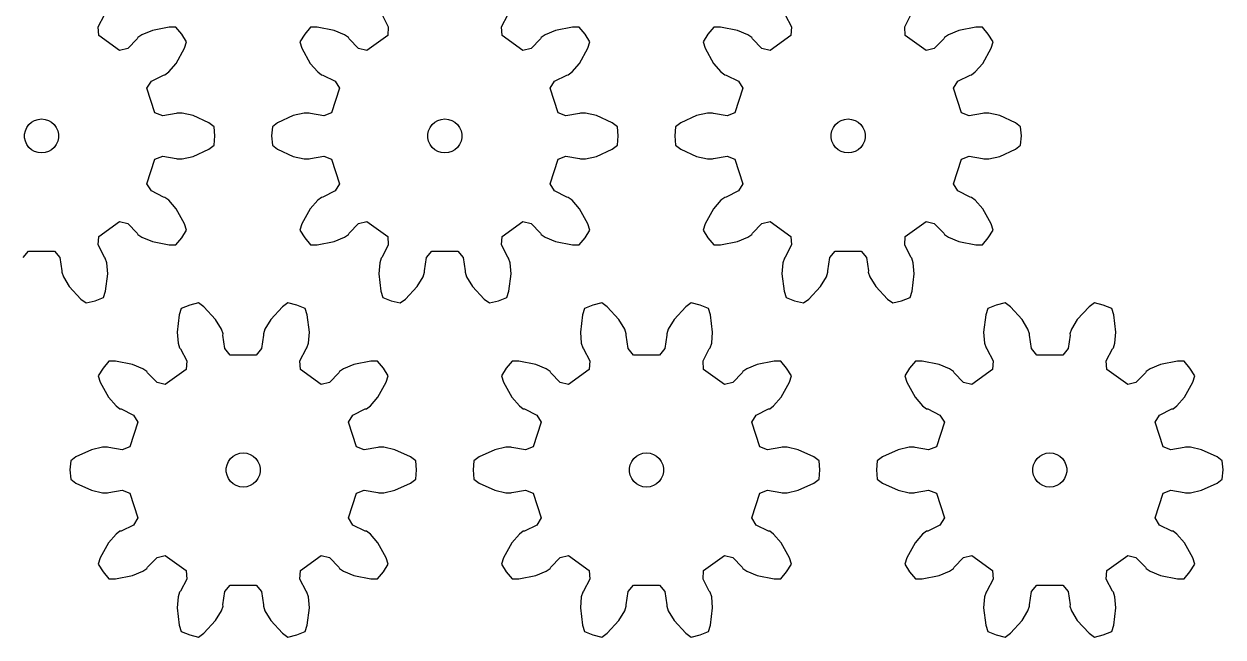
# Model space of a CAD drawing. Extents: x 0 to 208, y 0 to 235.
# Drawn here: x 102.6 to 208.3, y 0 to 54 of the extents above; entities that cross this region are included whole.
import ezdxf

# ---------------------------------------------------------------- set-up
doc = ezdxf.new("R2010")
doc.units = 0

msp = doc.modelspace()

# ---------------------------------------------------------------- linework, layer by layer
for p, q in [((109.16, 53.77), (109.72, 54.83)), ((134.19, 54.83), (134.74, 53.77)), ((144.72, 53.77), (145.27, 54.83)), ((169.75, 54.83), (170.3, 53.77)), ((180.28, 53.77), (180.83, 54.83)), ((109.21, 53.02), (109.16, 53.77)), ((111.05, 51.69), (109.21, 53.02)), ((113.02, 53.07), (112.67, 52.83)), ((113.94, 53.46), (113.02, 53.07)), ((115.43, 53.76), (113.94, 53.46)), ((116.01, 53.75), (115.43, 53.76)), ((116.53, 53.14), (116.01, 53.75)), ((116.95, 52.45), (116.53, 53.14)), ((127.37, 53.14), (126.95, 52.45)), ((127.89, 53.75), (127.37, 53.14)), ((128.47, 53.76), (127.89, 53.75)), ((129.97, 53.46), (128.47, 53.76)), ((130.88, 53.07), (129.97, 53.46)), ((131.23, 52.83), (130.88, 53.07)), ((134.69, 53.02), (132.85, 51.69)), ((134.74, 53.77), (134.69, 53.02)), ((144.77, 53.02), (144.72, 53.77)), ((146.61, 51.69), (144.77, 53.02)), ((148.58, 53.07), (148.23, 52.83)), ((149.49, 53.46), (148.58, 53.07)), ((150.99, 53.76), (149.49, 53.46)), ((151.57, 53.75), (150.99, 53.76)), ((152.09, 53.14), (151.57, 53.75)), ((152.51, 52.45), (152.09, 53.14)), ((162.93, 53.14), (162.51, 52.45)), ((163.45, 53.75), (162.93, 53.14)), ((164.03, 53.76), (163.45, 53.75)), ((165.53, 53.46), (164.03, 53.76)), ((166.44, 53.07), (165.53, 53.46)), ((166.79, 52.83), (166.44, 53.07)), ((170.25, 53.02), (168.41, 51.69)), ((170.3, 53.77), (170.25, 53.02)), ((180.33, 53.02), (180.28, 53.77)), ((182.17, 51.69), (180.33, 53.02)), ((184.14, 53.07), (183.79, 52.83)), ((185.05, 53.46), (184.14, 53.07)), ((186.55, 53.76), (185.05, 53.46)), ((187.13, 53.75), (186.55, 53.76)), ((187.65, 53.14), (187.13, 53.75)), ((188.07, 52.45), (187.65, 53.14)), ((111.77, 51.87), (111.05, 51.69)), ((112.61, 52.72), (111.77, 51.87)), ((112.67, 52.83), (112.61, 52.72)), ((116.04, 50.56), (116.78, 51.9)), ((116.78, 51.9), (116.95, 52.45)), ((126.95, 52.45), (127.12, 51.9)), ((127.12, 51.9), (127.86, 50.56)), ((131.29, 52.72), (131.23, 52.83)), ((132.13, 51.87), (131.29, 52.72)), ((132.85, 51.69), (132.13, 51.87)), ((147.33, 51.87), (146.61, 51.69)), ((148.17, 52.72), (147.33, 51.87)), ((148.23, 52.83), (148.17, 52.72)), ((151.6, 50.56), (152.34, 51.9)), ((152.34, 51.9), (152.51, 52.45)), ((162.51, 52.45), (162.68, 51.9)), ((162.68, 51.9), (163.42, 50.56)), ((166.85, 52.72), (166.79, 52.83)), ((167.69, 51.87), (166.85, 52.72)), ((168.41, 51.69), (167.69, 51.87)), ((182.89, 51.87), (182.17, 51.69)), ((183.73, 52.72), (182.89, 51.87)), ((183.79, 52.83), (183.73, 52.72)), ((187.16, 50.56), (187.9, 51.9)), ((187.9, 51.9), (188.07, 52.45)), ((115.04, 49.56), (115.39, 49.82)), ((115.39, 49.82), (116.04, 50.56)), ((127.86, 50.56), (128.52, 49.82)), ((128.52, 49.82), (128.86, 49.56)), ((150.6, 49.56), (150.95, 49.82)), ((150.95, 49.82), (151.6, 50.56)), ((163.42, 50.56), (164.07, 49.82)), ((164.07, 49.82), (164.42, 49.56)), ((186.16, 49.56), (186.5, 49.82)), ((186.5, 49.82), (187.16, 50.56)), ((113.46, 48.37), (113.86, 49)), ((113.86, 49), (114.93, 49.53)), ((114.93, 49.53), (115.04, 49.56)), ((128.86, 49.56), (128.97, 49.53)), ((128.97, 49.53), (130.05, 49)), ((130.05, 49), (130.44, 48.37)), ((149.02, 48.37), (149.41, 49)), ((149.41, 49), (150.49, 49.53)), ((150.49, 49.53), (150.6, 49.56)), ((164.42, 49.56), (164.53, 49.53)), ((164.53, 49.53), (165.61, 49)), ((165.61, 49), (166, 48.37)), ((184.58, 48.37), (184.97, 49)), ((184.97, 49), (186.05, 49.53)), ((186.05, 49.53), (186.16, 49.56)), ((114.16, 46.2), (113.46, 48.37)), ((130.44, 48.37), (129.74, 46.2)), ((149.72, 46.2), (149.02, 48.37)), ((166, 48.37), (165.3, 46.2)), ((185.28, 46.2), (184.58, 48.37)), ((103.29, 45.37), (103.56, 45.53)), ((103.56, 45.53), (103.86, 45.62)), ((103.86, 45.62), (104.17, 45.66)), ((104.17, 45.66), (104.49, 45.62)), ((104.49, 45.62), (104.78, 45.53)), ((104.78, 45.53), (105.05, 45.37)), ((114.85, 45.93), (114.16, 46.2)), ((116.04, 46.13), (114.85, 45.93)), ((116.14, 46.17), (116.04, 46.13)), ((116.57, 46.17), (116.14, 46.17)), ((117.54, 45.95), (116.57, 46.17)), ((118.92, 45.31), (117.54, 45.95)), ((126.36, 45.95), (124.98, 45.31)), ((127.33, 46.17), (126.36, 45.95)), ((127.76, 46.17), (127.33, 46.17)), ((127.87, 46.13), (127.76, 46.17)), ((129.05, 45.93), (127.87, 46.13)), ((129.74, 46.2), (129.05, 45.93)), ((138.85, 45.37), (139.12, 45.53)), ((139.12, 45.53), (139.42, 45.62)), ((139.42, 45.62), (139.73, 45.66)), ((139.73, 45.66), (140.04, 45.62)), ((140.04, 45.62), (140.34, 45.53)), ((140.34, 45.53), (140.61, 45.37)), ((150.41, 45.93), (149.72, 46.2)), ((151.59, 46.13), (150.41, 45.93)), ((151.7, 46.17), (151.59, 46.13)), ((152.13, 46.17), (151.7, 46.17)), ((153.1, 45.95), (152.13, 46.17)), ((154.48, 45.31), (153.1, 45.95)), ((161.92, 45.95), (160.54, 45.31)), ((162.89, 46.17), (161.92, 45.95)), ((163.32, 46.17), (162.89, 46.17)), ((163.43, 46.13), (163.32, 46.17)), ((164.61, 45.93), (163.43, 46.13)), ((165.3, 46.2), (164.61, 45.93)), ((174.41, 45.37), (174.68, 45.53)), ((174.68, 45.53), (174.98, 45.62)), ((174.98, 45.62), (175.29, 45.66)), ((175.29, 45.66), (175.6, 45.62)), ((175.6, 45.62), (175.9, 45.53)), ((175.9, 45.53), (176.17, 45.37)), ((185.97, 45.93), (185.28, 46.2)), ((187.15, 46.13), (185.97, 45.93)), ((187.26, 46.17), (187.15, 46.13)), ((187.69, 46.17), (187.26, 46.17)), ((188.66, 45.95), (187.69, 46.17)), ((190.04, 45.31), (188.66, 45.95)), ((102.68, 44.31), (102.75, 44.62)), ((102.75, 44.62), (102.87, 44.91)), ((102.87, 44.91), (103.06, 45.16)), ((103.06, 45.16), (103.29, 45.37)), ((105.05, 45.37), (105.29, 45.16)), ((105.29, 45.16), (105.47, 44.91)), ((105.47, 44.91), (105.6, 44.62)), ((105.6, 44.62), (105.67, 44.31)), ((119.39, 44.96), (118.92, 45.31)), ((119.45, 44.16), (119.39, 44.96)), ((124.52, 44.96), (124.45, 44.16)), ((124.98, 45.31), (124.52, 44.96)), ((138.24, 44.31), (138.3, 44.62)), ((138.3, 44.62), (138.43, 44.91)), ((138.43, 44.91), (138.62, 45.16)), ((138.62, 45.16), (138.85, 45.37)), ((140.61, 45.37), (140.85, 45.16)), ((140.85, 45.16), (141.03, 44.91)), ((141.03, 44.91), (141.16, 44.62)), ((141.16, 44.62), (141.22, 44.31)), ((154.95, 44.96), (154.48, 45.31)), ((155.01, 44.16), (154.95, 44.96)), ((160.07, 44.96), (160.01, 44.16)), ((160.54, 45.31), (160.07, 44.96)), ((173.8, 44.31), (173.86, 44.62)), ((173.86, 44.62), (173.99, 44.91)), ((173.99, 44.91), (174.17, 45.16)), ((174.17, 45.16), (174.41, 45.37)), ((176.17, 45.37), (176.4, 45.16)), ((176.4, 45.16), (176.59, 44.91)), ((176.59, 44.91), (176.72, 44.62)), ((176.72, 44.62), (176.78, 44.31)), ((190.5, 44.96), (190.04, 45.31)), ((190.57, 44.16), (190.5, 44.96)), ((102.68, 44), (102.68, 44.31)), ((102.75, 43.69), (102.68, 44)), ((102.87, 43.41), (102.75, 43.69)), ((103.06, 43.15), (102.87, 43.41)), ((105.47, 43.41), (105.29, 43.15)), ((105.6, 43.69), (105.47, 43.41)), ((105.67, 44), (105.6, 43.69)), ((105.67, 44.31), (105.67, 44)), ((118.92, 43.01), (119.39, 43.36)), ((119.39, 43.36), (119.45, 44.16)), ((124.45, 44.16), (124.52, 43.36)), ((124.52, 43.36), (124.98, 43.01)), ((138.24, 44), (138.24, 44.31)), ((138.3, 43.69), (138.24, 44)), ((138.43, 43.41), (138.3, 43.69)), ((138.62, 43.15), (138.43, 43.41)), ((141.03, 43.41), (140.85, 43.15)), ((141.16, 43.69), (141.03, 43.41)), ((141.22, 44), (141.16, 43.69)), ((141.22, 44.31), (141.22, 44)), ((154.48, 43.01), (154.95, 43.36)), ((154.95, 43.36), (155.01, 44.16)), ((160.01, 44.16), (160.07, 43.36)), ((160.07, 43.36), (160.54, 43.01)), ((173.8, 44), (173.8, 44.31)), ((173.86, 43.69), (173.8, 44)), ((173.99, 43.41), (173.86, 43.69)), ((174.17, 43.15), (173.99, 43.41)), ((176.59, 43.41), (176.4, 43.15)), ((176.72, 43.69), (176.59, 43.41)), ((176.78, 44), (176.72, 43.69)), ((176.78, 44.31), (176.78, 44)), ((190.04, 43.01), (190.5, 43.36)), ((190.5, 43.36), (190.57, 44.16)), ((103.29, 42.94), (103.06, 43.15)), ((103.56, 42.79), (103.29, 42.94)), ((103.86, 42.69), (103.56, 42.79)), ((104.17, 42.66), (103.86, 42.69)), ((104.49, 42.69), (104.17, 42.66)), ((104.78, 42.79), (104.49, 42.69)), ((105.05, 42.94), (104.78, 42.79)), ((105.29, 43.15), (105.05, 42.94)), ((114.16, 42.11), (114.85, 42.38)), ((114.85, 42.38), (116.04, 42.18)), ((116.57, 42.14), (117.54, 42.36)), ((117.54, 42.36), (118.92, 43.01)), ((124.98, 43.01), (126.36, 42.36)), ((126.36, 42.36), (127.33, 42.14)), ((127.87, 42.18), (129.05, 42.38)), ((129.05, 42.38), (129.74, 42.11)), ((138.85, 42.94), (138.62, 43.15)), ((139.12, 42.79), (138.85, 42.94)), ((139.42, 42.69), (139.12, 42.79)), ((139.73, 42.66), (139.42, 42.69)), ((140.04, 42.69), (139.73, 42.66)), ((140.34, 42.79), (140.04, 42.69)), ((140.61, 42.94), (140.34, 42.79)), ((140.85, 43.15), (140.61, 42.94)), ((149.72, 42.11), (150.41, 42.38)), ((150.41, 42.38), (151.59, 42.18)), ((152.13, 42.14), (153.1, 42.36)), ((153.1, 42.36), (154.48, 43.01)), ((160.54, 43.01), (161.92, 42.36)), ((161.92, 42.36), (162.89, 42.14)), ((163.43, 42.18), (164.61, 42.38)), ((164.61, 42.38), (165.3, 42.11)), ((174.41, 42.94), (174.17, 43.15)), ((174.68, 42.79), (174.41, 42.94)), ((174.98, 42.69), (174.68, 42.79)), ((175.29, 42.66), (174.98, 42.69)), ((175.6, 42.69), (175.29, 42.66)), ((175.9, 42.79), (175.6, 42.69)), ((176.17, 42.94), (175.9, 42.79)), ((176.4, 43.15), (176.17, 42.94)), ((185.28, 42.11), (185.97, 42.38)), ((185.97, 42.38), (187.15, 42.18)), ((187.69, 42.14), (188.66, 42.36)), ((188.66, 42.36), (190.04, 43.01)), ((113.46, 39.94), (114.16, 42.11)), ((116.04, 42.18), (116.14, 42.14)), ((116.14, 42.14), (116.57, 42.14)), ((127.33, 42.14), (127.76, 42.14)), ((127.76, 42.14), (127.87, 42.18)), ((129.74, 42.11), (130.44, 39.94)), ((149.02, 39.94), (149.72, 42.11)), ((151.59, 42.18), (151.7, 42.14)), ((151.7, 42.14), (152.13, 42.14)), ((162.89, 42.14), (163.32, 42.14)), ((163.32, 42.14), (163.43, 42.18)), ((165.3, 42.11), (166, 39.94)), ((184.58, 39.94), (185.28, 42.11)), ((187.15, 42.18), (187.26, 42.14)), ((187.26, 42.14), (187.69, 42.14)), ((113.86, 39.31), (113.46, 39.94)), ((114.93, 38.78), (113.86, 39.31)), ((130.05, 39.31), (128.97, 38.78)), ((130.44, 39.94), (130.05, 39.31)), ((149.41, 39.31), (149.02, 39.94)), ((150.49, 38.78), (149.41, 39.31)), ((165.61, 39.31), (164.53, 38.78)), ((166, 39.94), (165.61, 39.31)), ((184.97, 39.31), (184.58, 39.94)), ((186.05, 38.78), (184.97, 39.31)), ((115.04, 38.75), (114.93, 38.78)), ((115.39, 38.5), (115.04, 38.75)), ((116.04, 37.75), (115.39, 38.5)), ((128.52, 38.5), (127.86, 37.75)), ((128.86, 38.75), (128.52, 38.5)), ((128.97, 38.78), (128.86, 38.75)), ((150.6, 38.75), (150.49, 38.78)), ((150.95, 38.5), (150.6, 38.75)), ((151.6, 37.75), (150.95, 38.5)), ((164.07, 38.5), (163.42, 37.75)), ((164.42, 38.75), (164.07, 38.5)), ((164.53, 38.78), (164.42, 38.75)), ((186.16, 38.75), (186.05, 38.78)), ((186.5, 38.5), (186.16, 38.75)), ((187.16, 37.75), (186.5, 38.5)), ((116.78, 36.42), (116.04, 37.75)), ((127.86, 37.75), (127.12, 36.42)), ((152.34, 36.42), (151.6, 37.75)), ((163.42, 37.75), (162.68, 36.42)), ((187.9, 36.42), (187.16, 37.75)), ((109.21, 35.29), (111.05, 36.62)), ((111.05, 36.62), (111.77, 36.44)), ((111.77, 36.44), (112.61, 35.59)), ((116.95, 35.86), (116.78, 36.42)), ((127.12, 36.42), (126.95, 35.86)), ((131.29, 35.59), (132.13, 36.44)), ((132.13, 36.44), (132.85, 36.62)), ((132.85, 36.62), (134.69, 35.29)), ((144.77, 35.29), (146.61, 36.62)), ((146.61, 36.62), (147.33, 36.44)), ((147.33, 36.44), (148.17, 35.59)), ((152.51, 35.86), (152.34, 36.42)), ((162.68, 36.42), (162.51, 35.86)), ((166.85, 35.59), (167.69, 36.44)), ((167.69, 36.44), (168.41, 36.62)), ((168.41, 36.62), (170.25, 35.29)), ((180.33, 35.29), (182.17, 36.62)), ((182.17, 36.62), (182.89, 36.44)), ((182.89, 36.44), (183.73, 35.59)), ((188.07, 35.86), (187.9, 36.42)), ((109.16, 34.55), (109.21, 35.29)), ((112.61, 35.59), (112.67, 35.49)), ((112.67, 35.49), (113.02, 35.24)), ((113.02, 35.24), (113.94, 34.85)), ((116.01, 34.56), (116.53, 35.17)), ((116.53, 35.17), (116.95, 35.86)), ((126.95, 35.86), (127.37, 35.17)), ((127.37, 35.17), (127.89, 34.56)), ((129.97, 34.85), (130.88, 35.24)), ((130.88, 35.24), (131.23, 35.49)), ((131.23, 35.49), (131.29, 35.59)), ((134.69, 35.29), (134.74, 34.55)), ((144.72, 34.55), (144.77, 35.29)), ((148.17, 35.59), (148.23, 35.49)), ((148.23, 35.49), (148.58, 35.24)), ((148.58, 35.24), (149.49, 34.85)), ((151.57, 34.56), (152.09, 35.17)), ((152.09, 35.17), (152.51, 35.86)), ((162.51, 35.86), (162.93, 35.17)), ((162.93, 35.17), (163.45, 34.56)), ((165.53, 34.85), (166.44, 35.24)), ((166.44, 35.24), (166.79, 35.49)), ((166.79, 35.49), (166.85, 35.59)), ((170.25, 35.29), (170.3, 34.55)), ((180.28, 34.55), (180.33, 35.29)), ((183.73, 35.59), (183.79, 35.49)), ((183.79, 35.49), (184.14, 35.24)), ((184.14, 35.24), (185.05, 34.85)), ((187.13, 34.56), (187.65, 35.17)), ((187.65, 35.17), (188.07, 35.86)), ((102.56, 33.45), (103.03, 34.02)), ((103.03, 34.02), (105.31, 34.02)), ((105.31, 34.02), (105.79, 33.45)), ((109.72, 33.48), (109.16, 34.55)), ((113.94, 34.85), (115.43, 34.56)), ((115.43, 34.56), (116.01, 34.56)), ((127.89, 34.56), (128.47, 34.56)), ((128.47, 34.56), (129.97, 34.85)), ((134.74, 34.55), (134.19, 33.48)), ((138.12, 33.45), (138.59, 34.02)), ((138.59, 34.02), (140.87, 34.02)), ((140.87, 34.02), (141.35, 33.45)), ((145.27, 33.48), (144.72, 34.55)), ((149.49, 34.85), (150.99, 34.56)), ((150.99, 34.56), (151.57, 34.56)), ((163.45, 34.56), (164.03, 34.56)), ((164.03, 34.56), (165.53, 34.85)), ((170.3, 34.55), (169.75, 33.48)), ((173.67, 33.45), (174.15, 34.02)), ((174.15, 34.02), (176.43, 34.02)), ((176.43, 34.02), (176.9, 33.45)), ((180.83, 33.48), (180.28, 34.55)), ((185.05, 34.85), (186.55, 34.56)), ((186.55, 34.56), (187.13, 34.56)), ((105.79, 33.45), (105.96, 32.26)), ((109.79, 33.39), (109.72, 33.48)), ((109.92, 32.98), (109.79, 33.39)), ((110.01, 32), (109.92, 32.98)), ((133.99, 32.98), (133.9, 32)), ((134.11, 33.39), (133.99, 32.98)), ((134.19, 33.48), (134.11, 33.39)), ((137.94, 32.26), (138.12, 33.45)), ((141.35, 33.45), (141.52, 32.26)), ((145.35, 33.39), (145.27, 33.48)), ((145.48, 32.98), (145.35, 33.39)), ((145.57, 32), (145.48, 32.98)), ((169.54, 32.98), (169.45, 32)), ((169.67, 33.39), (169.54, 32.98)), ((169.75, 33.48), (169.67, 33.39)), ((173.5, 32.26), (173.67, 33.45)), ((176.9, 33.45), (177.08, 32.26)), ((180.91, 33.39), (180.83, 33.48)), ((181.03, 32.98), (180.91, 33.39)), ((181.12, 32), (181.03, 32.98)), ((105.96, 32.26), (105.95, 32.15)), ((105.95, 32.15), (106.09, 31.74)), ((106.09, 31.74), (106.6, 30.89)), ((109.82, 30.48), (110.01, 32)), ((133.9, 32), (134.08, 30.48)), ((137.3, 30.89), (137.81, 31.74)), ((137.81, 31.74), (137.95, 32.15)), ((137.95, 32.15), (137.94, 32.26)), ((141.52, 32.26), (141.51, 32.15)), ((141.51, 32.15), (141.65, 31.74)), ((141.65, 31.74), (142.16, 30.89)), ((145.38, 30.48), (145.57, 32)), ((169.45, 32), (169.64, 30.48)), ((172.86, 30.89), (173.37, 31.74)), ((173.37, 31.74), (173.51, 32.15)), ((173.51, 32.15), (173.5, 32.26)), ((177.08, 32.26), (177.07, 32.15)), ((177.07, 32.15), (177.21, 31.74)), ((177.21, 31.74), (177.72, 30.89)), ((180.94, 30.48), (181.12, 32)), ((106.6, 30.89), (107.64, 29.77)), ((136.27, 29.77), (137.3, 30.89)), ((142.16, 30.89), (143.2, 29.77)), ((171.82, 29.77), (172.86, 30.89)), ((177.72, 30.89), (178.75, 29.77)), ((107.64, 29.77), (108.11, 29.44)), ((108.11, 29.44), (108.89, 29.62)), ((108.89, 29.62), (109.64, 29.93)), ((109.64, 29.93), (109.82, 30.48)), ((134.08, 30.48), (134.27, 29.93)), ((134.27, 29.93), (135.01, 29.62)), ((135.01, 29.62), (135.79, 29.44)), ((135.79, 29.44), (136.27, 29.77)), ((143.2, 29.77), (143.67, 29.44)), ((143.67, 29.44), (144.45, 29.62)), ((144.45, 29.62), (145.19, 29.93)), ((145.19, 29.93), (145.38, 30.48)), ((169.64, 30.48), (169.83, 29.93)), ((169.83, 29.93), (170.57, 29.62)), ((170.57, 29.62), (171.35, 29.44)), ((171.35, 29.44), (171.82, 29.77)), ((178.75, 29.77), (179.23, 29.44)), ((179.23, 29.44), (180.01, 29.62)), ((180.01, 29.62), (180.75, 29.93)), ((180.75, 29.93), (180.94, 30.48)), ((116.49, 28.94), (116.3, 28.39)), ((117.23, 29.25), (116.49, 28.94)), ((118.01, 29.44), (117.23, 29.25)), ((118.49, 29.1), (118.01, 29.44)), ((119.52, 27.99), (118.49, 29.1)), ((125.42, 29.1), (124.38, 27.99)), ((125.89, 29.44), (125.42, 29.1)), ((126.67, 29.25), (125.89, 29.44)), ((127.42, 28.94), (126.67, 29.25)), ((127.6, 28.39), (127.42, 28.94)), ((152.05, 28.94), (151.86, 28.39)), ((152.79, 29.25), (152.05, 28.94)), ((153.57, 29.44), (152.79, 29.25)), ((154.05, 29.1), (153.57, 29.44)), ((155.08, 27.99), (154.05, 29.1)), ((160.97, 29.1), (159.94, 27.99)), ((161.45, 29.44), (160.97, 29.1)), ((162.23, 29.25), (161.45, 29.44)), ((162.97, 28.94), (162.23, 29.25)), ((163.16, 28.39), (162.97, 28.94)), ((187.6, 28.94), (187.42, 28.39)), ((188.35, 29.25), (187.6, 28.94)), ((189.13, 29.44), (188.35, 29.25)), ((189.6, 29.1), (189.13, 29.44)), ((190.64, 27.99), (189.6, 29.1)), ((196.53, 29.1), (195.5, 27.99)), ((197.01, 29.44), (196.53, 29.1)), ((197.79, 29.25), (197.01, 29.44)), ((198.53, 28.94), (197.79, 29.25)), ((198.72, 28.39), (198.53, 28.94)), ((116.3, 28.39), (116.12, 26.88)), ((120.03, 27.13), (119.52, 27.99)), ((124.38, 27.99), (123.87, 27.13)), ((127.79, 26.88), (127.6, 28.39)), ((151.86, 28.39), (151.68, 26.88)), ((155.59, 27.13), (155.08, 27.99)), ((159.94, 27.99), (159.43, 27.13)), ((163.34, 26.88), (163.16, 28.39)), ((187.42, 28.39), (187.23, 26.88)), ((191.15, 27.13), (190.64, 27.99)), ((195.5, 27.99), (194.99, 27.13)), ((198.9, 26.88), (198.72, 28.39)), ((116.12, 26.88), (116.21, 25.89)), ((120.17, 26.73), (120.03, 27.13)), ((120.16, 26.61), (120.17, 26.73)), ((120.34, 25.42), (120.16, 26.61)), ((123.74, 26.61), (123.57, 25.42)), ((123.87, 27.13), (123.73, 26.73)), ((123.73, 26.73), (123.74, 26.61)), ((127.7, 25.89), (127.79, 26.88)), ((151.68, 26.88), (151.76, 25.89)), ((155.73, 26.73), (155.59, 27.13)), ((155.72, 26.61), (155.73, 26.73)), ((155.9, 25.42), (155.72, 26.61)), ((159.3, 26.61), (159.12, 25.42)), ((159.43, 27.13), (159.29, 26.73)), ((159.29, 26.73), (159.3, 26.61)), ((163.26, 25.89), (163.34, 26.88)), ((187.23, 26.88), (187.32, 25.89)), ((191.29, 26.73), (191.15, 27.13)), ((191.28, 26.61), (191.29, 26.73)), ((191.45, 25.42), (191.28, 26.61)), ((194.86, 26.61), (194.68, 25.42)), ((194.99, 27.13), (194.85, 26.73)), ((194.85, 26.73), (194.86, 26.61)), ((198.81, 25.89), (198.9, 26.88)), ((116.21, 25.89), (116.33, 25.48)), ((116.33, 25.48), (116.41, 25.39)), ((116.41, 25.39), (116.97, 24.33)), ((120.81, 24.85), (120.34, 25.42)), ((123.57, 25.42), (123.09, 24.85)), ((126.94, 24.33), (127.49, 25.39)), ((127.49, 25.39), (127.57, 25.48)), ((127.57, 25.48), (127.7, 25.89)), ((151.76, 25.89), (151.89, 25.48)), ((151.89, 25.48), (151.97, 25.39)), ((151.97, 25.39), (152.52, 24.33)), ((156.37, 24.85), (155.9, 25.42)), ((159.12, 25.42), (158.65, 24.85)), ((162.5, 24.33), (163.05, 25.39)), ((163.05, 25.39), (163.13, 25.48)), ((163.13, 25.48), (163.26, 25.89)), ((187.32, 25.89), (187.45, 25.48)), ((187.45, 25.48), (187.53, 25.39)), ((187.53, 25.39), (188.08, 24.33)), ((191.93, 24.85), (191.45, 25.42)), ((194.68, 25.42), (194.21, 24.85)), ((198.05, 24.33), (198.61, 25.39)), ((198.61, 25.39), (198.69, 25.48)), ((198.69, 25.48), (198.81, 25.89)), ((110.69, 24.32), (110.11, 24.31)), ((112.19, 24.02), (110.69, 24.32)), ((116.97, 24.33), (116.92, 23.59)), ((123.09, 24.85), (120.81, 24.85)), ((126.99, 23.59), (126.94, 24.33)), ((133.21, 24.32), (131.71, 24.02)), ((133.79, 24.31), (133.21, 24.32)), ((146.25, 24.32), (145.67, 24.31)), ((147.75, 24.02), (146.25, 24.32)), ((152.52, 24.33), (152.47, 23.59)), ((158.65, 24.85), (156.37, 24.85)), ((162.55, 23.59), (162.5, 24.33)), ((168.77, 24.32), (167.27, 24.02)), ((169.35, 24.31), (168.77, 24.32)), ((181.81, 24.32), (181.23, 24.31)), ((183.31, 24.02), (181.81, 24.32)), ((188.08, 24.33), (188.03, 23.59)), ((194.21, 24.85), (191.93, 24.85)), ((198.1, 23.59), (198.05, 24.33)), ((204.33, 24.32), (202.83, 24.02)), ((204.91, 24.31), (204.33, 24.32)), ((109.59, 23.7), (109.17, 23.01)), ((110.11, 24.31), (109.59, 23.7)), ((113.1, 23.63), (112.19, 24.02)), ((113.45, 23.39), (113.1, 23.63)), ((113.51, 23.29), (113.45, 23.39)), ((114.35, 22.43), (113.51, 23.29)), ((116.92, 23.59), (115.07, 22.25)), ((128.83, 22.25), (126.99, 23.59)), ((130.39, 23.29), (129.55, 22.43)), ((130.45, 23.39), (130.39, 23.29)), ((130.8, 23.63), (130.45, 23.39)), ((131.71, 24.02), (130.8, 23.63)), ((134.31, 23.7), (133.79, 24.31)), ((134.73, 23.01), (134.31, 23.7)), ((145.15, 23.7), (144.73, 23.01)), ((145.67, 24.31), (145.15, 23.7)), ((148.66, 23.63), (147.75, 24.02)), ((149.01, 23.39), (148.66, 23.63)), ((149.07, 23.29), (149.01, 23.39)), ((149.91, 22.43), (149.07, 23.29)), ((152.47, 23.59), (150.63, 22.25)), ((164.39, 22.25), (162.55, 23.59)), ((165.95, 23.29), (165.11, 22.43)), ((166.01, 23.39), (165.95, 23.29)), ((166.36, 23.63), (166.01, 23.39)), ((167.27, 24.02), (166.36, 23.63)), ((169.87, 23.7), (169.35, 24.31)), ((170.29, 23.01), (169.87, 23.7)), ((180.71, 23.7), (180.29, 23.01)), ((181.23, 24.31), (180.71, 23.7)), ((184.22, 23.63), (183.31, 24.02)), ((184.57, 23.39), (184.22, 23.63)), ((184.63, 23.29), (184.57, 23.39)), ((185.47, 22.43), (184.63, 23.29)), ((188.03, 23.59), (186.19, 22.25)), ((199.95, 22.25), (198.1, 23.59)), ((201.51, 23.29), (200.67, 22.43)), ((201.57, 23.39), (201.51, 23.29)), ((201.92, 23.63), (201.57, 23.39)), ((202.83, 24.02), (201.92, 23.63)), ((205.43, 23.7), (204.91, 24.31)), ((205.85, 23.01), (205.43, 23.7)), ((109.17, 23.01), (109.34, 22.46)), ((109.34, 22.46), (110.08, 21.13)), ((115.07, 22.25), (114.35, 22.43)), ((129.55, 22.43), (128.83, 22.25)), ((133.82, 21.13), (134.56, 22.46)), ((134.56, 22.46), (134.73, 23.01)), ((144.73, 23.01), (144.9, 22.46)), ((144.9, 22.46), (145.64, 21.13)), ((150.63, 22.25), (149.91, 22.43)), ((165.11, 22.43), (164.39, 22.25)), ((169.38, 21.13), (170.12, 22.46)), ((170.12, 22.46), (170.29, 23.01)), ((180.29, 23.01), (180.46, 22.46)), ((180.46, 22.46), (181.2, 21.13)), ((186.19, 22.25), (185.47, 22.43)), ((200.67, 22.43), (199.95, 22.25)), ((204.94, 21.13), (205.68, 22.46)), ((205.68, 22.46), (205.85, 23.01)), ((110.08, 21.13), (110.74, 20.38)), ((110.74, 20.38), (111.08, 20.12)), ((111.08, 20.12), (111.2, 20.1)), ((111.2, 20.1), (112.27, 19.56)), ((131.63, 19.56), (132.71, 20.1)), ((132.71, 20.1), (132.82, 20.12)), ((132.82, 20.12), (133.17, 20.38)), ((133.17, 20.38), (133.82, 21.13)), ((145.64, 21.13), (146.3, 20.38)), ((146.3, 20.38), (146.64, 20.12)), ((146.64, 20.12), (146.75, 20.1)), ((146.75, 20.1), (147.83, 19.56)), ((167.19, 19.56), (168.27, 20.1)), ((168.27, 20.1), (168.38, 20.12)), ((168.38, 20.12), (168.72, 20.38)), ((168.72, 20.38), (169.38, 21.13)), ((181.2, 21.13), (181.85, 20.38)), ((181.85, 20.38), (182.2, 20.12)), ((182.2, 20.12), (182.31, 20.1)), ((182.31, 20.1), (183.38, 19.56)), ((202.75, 19.56), (203.82, 20.1)), ((203.82, 20.1), (203.94, 20.12)), ((203.94, 20.12), (204.28, 20.38)), ((204.28, 20.38), (204.94, 21.13)), ((112.27, 19.56), (112.66, 18.93)), ((131.24, 18.93), (131.63, 19.56)), ((147.83, 19.56), (148.22, 18.93)), ((166.8, 18.93), (167.19, 19.56)), ((183.38, 19.56), (183.78, 18.93)), ((202.36, 18.93), (202.75, 19.56)), ((112.66, 18.93), (111.96, 16.77)), ((131.94, 16.77), (131.24, 18.93)), ((148.22, 18.93), (147.52, 16.77)), ((167.5, 16.77), (166.8, 18.93)), ((183.78, 18.93), (183.08, 16.77)), ((203.06, 16.77), (202.36, 18.93)), ((107.2, 15.87), (106.74, 15.52)), ((108.58, 16.51), (107.2, 15.87)), ((109.55, 16.73), (108.58, 16.51)), ((109.98, 16.74), (109.55, 16.73)), ((110.09, 16.69), (109.98, 16.74)), ((111.27, 16.49), (110.09, 16.69)), ((111.96, 16.77), (111.27, 16.49)), ((120.84, 15.72), (121.07, 15.93)), ((121.07, 15.93), (121.34, 16.09)), ((121.34, 16.09), (121.64, 16.19)), ((121.64, 16.19), (121.95, 16.22)), ((121.95, 16.22), (122.26, 16.19)), ((122.26, 16.19), (122.56, 16.09)), ((122.56, 16.09), (122.83, 15.93)), ((122.83, 15.93), (123.07, 15.72)), ((132.63, 16.49), (131.94, 16.77)), ((133.82, 16.69), (132.63, 16.49)), ((133.92, 16.74), (133.82, 16.69)), ((134.35, 16.73), (133.92, 16.74)), ((135.32, 16.51), (134.35, 16.73)), ((136.7, 15.87), (135.32, 16.51)), ((137.17, 15.52), (136.7, 15.87)), ((142.76, 15.87), (142.29, 15.52)), ((144.14, 16.51), (142.76, 15.87)), ((145.11, 16.73), (144.14, 16.51)), ((145.54, 16.74), (145.11, 16.73)), ((145.65, 16.69), (145.54, 16.74)), ((146.83, 16.49), (145.65, 16.69)), ((147.52, 16.77), (146.83, 16.49)), ((156.4, 15.72), (156.63, 15.93)), ((156.63, 15.93), (156.9, 16.09)), ((156.9, 16.09), (157.2, 16.19)), ((157.2, 16.19), (157.51, 16.22)), ((157.51, 16.22), (157.82, 16.19)), ((157.82, 16.19), (158.12, 16.09)), ((158.12, 16.09), (158.39, 15.93)), ((158.39, 15.93), (158.62, 15.72)), ((168.19, 16.49), (167.5, 16.77)), ((169.37, 16.69), (168.19, 16.49)), ((169.48, 16.74), (169.37, 16.69)), ((169.91, 16.73), (169.48, 16.74)), ((170.88, 16.51), (169.91, 16.73)), ((172.26, 15.87), (170.88, 16.51)), ((172.73, 15.52), (172.26, 15.87)), ((178.32, 15.87), (177.85, 15.52)), ((179.7, 16.51), (178.32, 15.87)), ((180.67, 16.73), (179.7, 16.51)), ((181.1, 16.74), (180.67, 16.73)), ((181.2, 16.69), (181.1, 16.74)), ((182.39, 16.49), (181.2, 16.69)), ((183.08, 16.77), (182.39, 16.49)), ((191.95, 15.72), (192.19, 15.93)), ((192.19, 15.93), (192.46, 16.09)), ((192.46, 16.09), (192.76, 16.19)), ((192.76, 16.19), (193.07, 16.22)), ((193.07, 16.22), (193.38, 16.19)), ((193.38, 16.19), (193.68, 16.09)), ((193.68, 16.09), (193.95, 15.93)), ((193.95, 15.93), (194.18, 15.72)), ((203.75, 16.49), (203.06, 16.77)), ((204.93, 16.69), (203.75, 16.49)), ((205.04, 16.74), (204.93, 16.69)), ((205.47, 16.73), (205.04, 16.74)), ((206.44, 16.51), (205.47, 16.73)), ((207.82, 15.87), (206.44, 16.51)), ((208.28, 15.52), (207.82, 15.87)), ((106.74, 15.52), (106.67, 14.72)), ((120.46, 14.88), (120.53, 15.18)), ((120.46, 14.56), (120.46, 14.88)), ((120.53, 15.18), (120.65, 15.47)), ((120.65, 15.47), (120.84, 15.72)), ((123.07, 15.72), (123.25, 15.47)), ((123.25, 15.47), (123.38, 15.18)), ((123.38, 15.18), (123.44, 14.88)), ((123.44, 14.88), (123.44, 14.56)), ((137.23, 14.72), (137.17, 15.52)), ((142.29, 15.52), (142.23, 14.72)), ((156.02, 14.88), (156.08, 15.18)), ((156.02, 14.56), (156.02, 14.88)), ((156.08, 15.18), (156.21, 15.47)), ((156.21, 15.47), (156.4, 15.72)), ((158.62, 15.72), (158.81, 15.47)), ((158.81, 15.47), (158.94, 15.18)), ((158.94, 15.18), (159, 14.88)), ((159, 14.88), (159, 14.56)), ((172.79, 14.72), (172.73, 15.52)), ((177.85, 15.52), (177.79, 14.72)), ((191.58, 14.88), (191.64, 15.18)), ((191.58, 14.56), (191.58, 14.88)), ((191.64, 15.18), (191.77, 15.47)), ((191.77, 15.47), (191.95, 15.72)), ((194.18, 15.72), (194.37, 15.47)), ((194.37, 15.47), (194.49, 15.18)), ((194.49, 15.18), (194.56, 14.88)), ((194.56, 14.88), (194.56, 14.56)), ((208.35, 14.72), (208.28, 15.52)), ((106.67, 14.72), (106.74, 13.92)), ((106.74, 13.92), (107.2, 13.57)), ((120.53, 14.26), (120.46, 14.56)), ((120.65, 13.97), (120.53, 14.26)), ((120.84, 13.71), (120.65, 13.97)), ((123.25, 13.97), (123.07, 13.71)), ((123.38, 14.26), (123.25, 13.97)), ((123.44, 14.56), (123.38, 14.26)), ((136.7, 13.57), (137.17, 13.92)), ((137.17, 13.92), (137.23, 14.72)), ((142.23, 14.72), (142.29, 13.92)), ((142.29, 13.92), (142.76, 13.57)), ((156.08, 14.26), (156.02, 14.56)), ((156.21, 13.97), (156.08, 14.26)), ((156.4, 13.71), (156.21, 13.97)), ((158.81, 13.97), (158.62, 13.71)), ((158.94, 14.26), (158.81, 13.97)), ((159, 14.56), (158.94, 14.26)), ((172.26, 13.57), (172.73, 13.92)), ((172.73, 13.92), (172.79, 14.72)), ((177.79, 14.72), (177.85, 13.92)), ((177.85, 13.92), (178.32, 13.57)), ((191.64, 14.26), (191.58, 14.56)), ((191.77, 13.97), (191.64, 14.26)), ((191.95, 13.71), (191.77, 13.97)), ((194.37, 13.97), (194.18, 13.71)), ((194.49, 14.26), (194.37, 13.97)), ((194.56, 14.56), (194.49, 14.26)), ((207.82, 13.57), (208.28, 13.92)), ((208.28, 13.92), (208.35, 14.72)), ((107.2, 13.57), (108.58, 12.93)), ((108.58, 12.93), (109.55, 12.71)), ((109.55, 12.71), (109.98, 12.7)), ((109.98, 12.7), (110.09, 12.75)), ((110.09, 12.75), (111.27, 12.95)), ((111.27, 12.95), (111.96, 12.67)), ((121.07, 13.51), (120.84, 13.71)), ((121.34, 13.35), (121.07, 13.51)), ((121.64, 13.25), (121.34, 13.35)), ((121.95, 13.22), (121.64, 13.25)), ((122.26, 13.25), (121.95, 13.22)), ((122.56, 13.35), (122.26, 13.25)), ((122.83, 13.51), (122.56, 13.35)), ((123.07, 13.71), (122.83, 13.51)), ((131.94, 12.67), (132.63, 12.95)), ((132.63, 12.95), (133.82, 12.75)), ((133.82, 12.75), (133.92, 12.7)), ((133.92, 12.7), (134.35, 12.71)), ((134.35, 12.71), (135.32, 12.93)), ((135.32, 12.93), (136.7, 13.57)), ((142.76, 13.57), (144.14, 12.93)), ((144.14, 12.93), (145.11, 12.71)), ((145.11, 12.71), (145.54, 12.7)), ((145.54, 12.7), (145.65, 12.75)), ((145.65, 12.75), (146.83, 12.95)), ((146.83, 12.95), (147.52, 12.67)), ((156.63, 13.51), (156.4, 13.71)), ((156.9, 13.35), (156.63, 13.51)), ((157.2, 13.25), (156.9, 13.35)), ((157.51, 13.22), (157.2, 13.25)), ((157.82, 13.25), (157.51, 13.22)), ((158.12, 13.35), (157.82, 13.25)), ((158.39, 13.51), (158.12, 13.35)), ((158.62, 13.71), (158.39, 13.51)), ((167.5, 12.67), (168.19, 12.95)), ((168.19, 12.95), (169.37, 12.75)), ((169.37, 12.75), (169.48, 12.7)), ((169.48, 12.7), (169.91, 12.71)), ((169.91, 12.71), (170.88, 12.93)), ((170.88, 12.93), (172.26, 13.57)), ((178.32, 13.57), (179.7, 12.93)), ((179.7, 12.93), (180.67, 12.71)), ((180.67, 12.71), (181.1, 12.7)), ((181.1, 12.7), (181.2, 12.75)), ((181.2, 12.75), (182.39, 12.95)), ((182.39, 12.95), (183.08, 12.67)), ((192.19, 13.51), (191.95, 13.71)), ((192.46, 13.35), (192.19, 13.51)), ((192.76, 13.25), (192.46, 13.35)), ((193.07, 13.22), (192.76, 13.25)), ((193.38, 13.25), (193.07, 13.22)), ((193.68, 13.35), (193.38, 13.25)), ((193.95, 13.51), (193.68, 13.35)), ((194.18, 13.71), (193.95, 13.51)), ((203.06, 12.67), (203.75, 12.95)), ((203.75, 12.95), (204.93, 12.75)), ((204.93, 12.75), (205.04, 12.7)), ((205.04, 12.7), (205.47, 12.71)), ((205.47, 12.71), (206.44, 12.93)), ((206.44, 12.93), (207.82, 13.57)), ((111.96, 12.67), (112.66, 10.5)), ((131.24, 10.5), (131.94, 12.67)), ((147.52, 12.67), (148.22, 10.5)), ((166.8, 10.5), (167.5, 12.67)), ((183.08, 12.67), (183.78, 10.5)), ((202.36, 10.5), (203.06, 12.67)), ((112.27, 9.87), (111.2, 9.34)), ((112.66, 10.5), (112.27, 9.87)), ((131.63, 9.87), (131.24, 10.5)), ((132.71, 9.34), (131.63, 9.87)), ((147.83, 9.87), (146.75, 9.34)), ((148.22, 10.5), (147.83, 9.87)), ((167.19, 9.87), (166.8, 10.5)), ((168.27, 9.34), (167.19, 9.87)), ((183.38, 9.87), (182.31, 9.34)), ((183.78, 10.5), (183.38, 9.87)), ((202.75, 9.87), (202.36, 10.5)), ((203.82, 9.34), (202.75, 9.87)), ((110.74, 9.06), (110.08, 8.31)), ((111.08, 9.32), (110.74, 9.06)), ((111.2, 9.34), (111.08, 9.32)), ((132.82, 9.32), (132.71, 9.34)), ((133.17, 9.06), (132.82, 9.32)), ((133.82, 8.31), (133.17, 9.06)), ((146.3, 9.06), (145.64, 8.31)), ((146.64, 9.32), (146.3, 9.06)), ((146.75, 9.34), (146.64, 9.32)), ((168.38, 9.32), (168.27, 9.34)), ((168.72, 9.06), (168.38, 9.32)), ((169.38, 8.31), (168.72, 9.06)), ((181.85, 9.06), (181.2, 8.31)), ((182.2, 9.32), (181.85, 9.06)), ((182.31, 9.34), (182.2, 9.32)), ((203.94, 9.32), (203.82, 9.34)), ((204.28, 9.06), (203.94, 9.32)), ((204.94, 8.31), (204.28, 9.06)), ((110.08, 8.31), (109.34, 6.98)), ((134.56, 6.98), (133.82, 8.31)), ((145.64, 8.31), (144.9, 6.98)), ((170.12, 6.98), (169.38, 8.31)), ((181.2, 8.31), (180.46, 6.98)), ((205.68, 6.98), (204.94, 8.31)), ((109.34, 6.98), (109.17, 6.42)), ((109.17, 6.42), (109.59, 5.74)), ((113.51, 6.15), (114.35, 7.01)), ((114.35, 7.01), (115.07, 7.19)), ((115.07, 7.19), (116.92, 5.85)), ((126.99, 5.85), (128.83, 7.19)), ((128.83, 7.19), (129.55, 7.01)), ((129.55, 7.01), (130.39, 6.15)), ((134.31, 5.74), (134.73, 6.42)), ((134.73, 6.42), (134.56, 6.98)), ((144.9, 6.98), (144.73, 6.42)), ((144.73, 6.42), (145.15, 5.74)), ((149.07, 6.15), (149.91, 7.01)), ((149.91, 7.01), (150.63, 7.19)), ((150.63, 7.19), (152.47, 5.85)), ((162.55, 5.85), (164.39, 7.19)), ((164.39, 7.19), (165.11, 7.01)), ((165.11, 7.01), (165.95, 6.15)), ((169.87, 5.74), (170.29, 6.42)), ((170.29, 6.42), (170.12, 6.98)), ((180.46, 6.98), (180.29, 6.42)), ((180.29, 6.42), (180.71, 5.74)), ((184.63, 6.15), (185.47, 7.01)), ((185.47, 7.01), (186.19, 7.19)), ((186.19, 7.19), (188.03, 5.85)), ((198.1, 5.85), (199.95, 7.19)), ((199.95, 7.19), (200.67, 7.01)), ((200.67, 7.01), (201.51, 6.15)), ((205.43, 5.74), (205.85, 6.42)), ((205.85, 6.42), (205.68, 6.98)), ((109.59, 5.74), (110.11, 5.13)), ((110.69, 5.12), (112.19, 5.41)), ((112.19, 5.41), (113.1, 5.8)), ((113.1, 5.8), (113.45, 6.05)), ((113.45, 6.05), (113.51, 6.15)), ((116.92, 5.85), (116.97, 5.11)), ((126.94, 5.11), (126.99, 5.85)), ((130.39, 6.15), (130.45, 6.05)), ((130.45, 6.05), (130.8, 5.8)), ((130.8, 5.8), (131.71, 5.41)), ((131.71, 5.41), (133.21, 5.12)), ((133.79, 5.13), (134.31, 5.74)), ((145.15, 5.74), (145.67, 5.13)), ((146.25, 5.12), (147.75, 5.41)), ((147.75, 5.41), (148.66, 5.8)), ((148.66, 5.8), (149.01, 6.05)), ((149.01, 6.05), (149.07, 6.15)), ((152.47, 5.85), (152.52, 5.11)), ((162.5, 5.11), (162.55, 5.85)), ((165.95, 6.15), (166.01, 6.05)), ((166.01, 6.05), (166.36, 5.8)), ((166.36, 5.8), (167.27, 5.41)), ((167.27, 5.41), (168.77, 5.12)), ((169.35, 5.13), (169.87, 5.74)), ((180.71, 5.74), (181.23, 5.13)), ((181.81, 5.12), (183.31, 5.41)), ((183.31, 5.41), (184.22, 5.8)), ((184.22, 5.8), (184.57, 6.05)), ((184.57, 6.05), (184.63, 6.15)), ((188.03, 5.85), (188.08, 5.11)), ((198.05, 5.11), (198.1, 5.85)), ((201.51, 6.15), (201.57, 6.05)), ((201.57, 6.05), (201.92, 5.8)), ((201.92, 5.8), (202.83, 5.41)), ((202.83, 5.41), (204.33, 5.12)), ((204.91, 5.13), (205.43, 5.74)), ((110.11, 5.13), (110.69, 5.12)), ((116.97, 5.11), (116.41, 4.05)), ((120.34, 4.01), (120.81, 4.58)), ((120.81, 4.58), (123.09, 4.58)), ((123.09, 4.58), (123.57, 4.01)), ((127.49, 4.05), (126.94, 5.11)), ((133.21, 5.12), (133.79, 5.13)), ((145.67, 5.13), (146.25, 5.12)), ((152.52, 5.11), (151.97, 4.05)), ((155.9, 4.01), (156.37, 4.58)), ((156.37, 4.58), (158.65, 4.58)), ((158.65, 4.58), (159.12, 4.01)), ((163.05, 4.05), (162.5, 5.11)), ((168.77, 5.12), (169.35, 5.13)), ((181.23, 5.13), (181.81, 5.12)), ((188.08, 5.11), (187.53, 4.05)), ((191.45, 4.01), (191.93, 4.58)), ((191.93, 4.58), (194.21, 4.58)), ((194.21, 4.58), (194.68, 4.01)), ((198.61, 4.05), (198.05, 5.11)), ((204.33, 5.12), (204.91, 5.13)), ((116.21, 3.55), (116.12, 2.56)), ((116.33, 3.96), (116.21, 3.55)), ((116.41, 4.05), (116.33, 3.96)), ((120.16, 2.83), (120.34, 4.01)), ((123.57, 4.01), (123.74, 2.83)), ((127.57, 3.96), (127.49, 4.05)), ((127.7, 3.55), (127.57, 3.96)), ((127.79, 2.56), (127.7, 3.55)), ((151.76, 3.55), (151.68, 2.56)), ((151.89, 3.96), (151.76, 3.55)), ((151.97, 4.05), (151.89, 3.96)), ((155.72, 2.83), (155.9, 4.01)), ((159.12, 4.01), (159.3, 2.83)), ((163.13, 3.96), (163.05, 4.05)), ((163.26, 3.55), (163.13, 3.96)), ((163.34, 2.56), (163.26, 3.55)), ((187.32, 3.55), (187.23, 2.56)), ((187.45, 3.96), (187.32, 3.55)), ((187.53, 4.05), (187.45, 3.96)), ((191.28, 2.83), (191.45, 4.01)), ((194.68, 4.01), (194.86, 2.83)), ((198.69, 3.96), (198.61, 4.05)), ((198.81, 3.55), (198.69, 3.96)), ((198.9, 2.56), (198.81, 3.55)), ((116.12, 2.56), (116.3, 1.05)), ((119.52, 1.45), (120.03, 2.3)), ((120.03, 2.3), (120.17, 2.71)), ((120.17, 2.71), (120.16, 2.83)), ((123.74, 2.83), (123.73, 2.71)), ((123.73, 2.71), (123.87, 2.3)), ((123.87, 2.3), (124.38, 1.45)), ((127.6, 1.05), (127.79, 2.56)), ((151.68, 2.56), (151.86, 1.05)), ((155.08, 1.45), (155.59, 2.3)), ((155.59, 2.3), (155.73, 2.71)), ((155.73, 2.71), (155.72, 2.83)), ((159.3, 2.83), (159.29, 2.71)), ((159.29, 2.71), (159.43, 2.3)), ((159.43, 2.3), (159.94, 1.45)), ((163.16, 1.05), (163.34, 2.56)), ((187.23, 2.56), (187.42, 1.05)), ((190.64, 1.45), (191.15, 2.3)), ((191.15, 2.3), (191.29, 2.71)), ((191.29, 2.71), (191.28, 2.83)), ((194.86, 2.83), (194.85, 2.71)), ((194.85, 2.71), (194.99, 2.3)), ((194.99, 2.3), (195.5, 1.45)), ((198.72, 1.05), (198.9, 2.56)), ((118.49, 0.33), (119.52, 1.45)), ((124.38, 1.45), (125.42, 0.33)), ((154.05, 0.33), (155.08, 1.45)), ((159.94, 1.45), (160.97, 0.33)), ((189.6, 0.33), (190.64, 1.45)), ((195.5, 1.45), (196.53, 0.33)), ((116.3, 1.05), (116.49, 0.49)), ((116.49, 0.49), (117.23, 0.19)), ((117.23, 0.19), (118.01, 0)), ((118.01, 0), (118.49, 0.33)), ((125.42, 0.33), (125.89, 0)), ((125.89, 0), (126.67, 0.19)), ((126.67, 0.19), (127.42, 0.49)), ((127.42, 0.49), (127.6, 1.05)), ((151.86, 1.05), (152.05, 0.49)), ((152.05, 0.49), (152.79, 0.19)), ((152.79, 0.19), (153.57, 0)), ((153.57, 0), (154.05, 0.33)), ((160.97, 0.33), (161.45, 0)), ((161.45, 0), (162.23, 0.19)), ((162.23, 0.19), (162.97, 0.49)), ((162.97, 0.49), (163.16, 1.05)), ((187.42, 1.05), (187.6, 0.49)), ((187.6, 0.49), (188.35, 0.19)), ((188.35, 0.19), (189.13, 0)), ((189.13, 0), (189.6, 0.33)), ((196.53, 0.33), (197.01, 0)), ((197.01, 0), (197.79, 0.19)), ((197.79, 0.19), (198.53, 0.49)), ((198.53, 0.49), (198.72, 1.05))]:
    msp.add_line(p, q)

doc.saveas('drawing.dxf')
